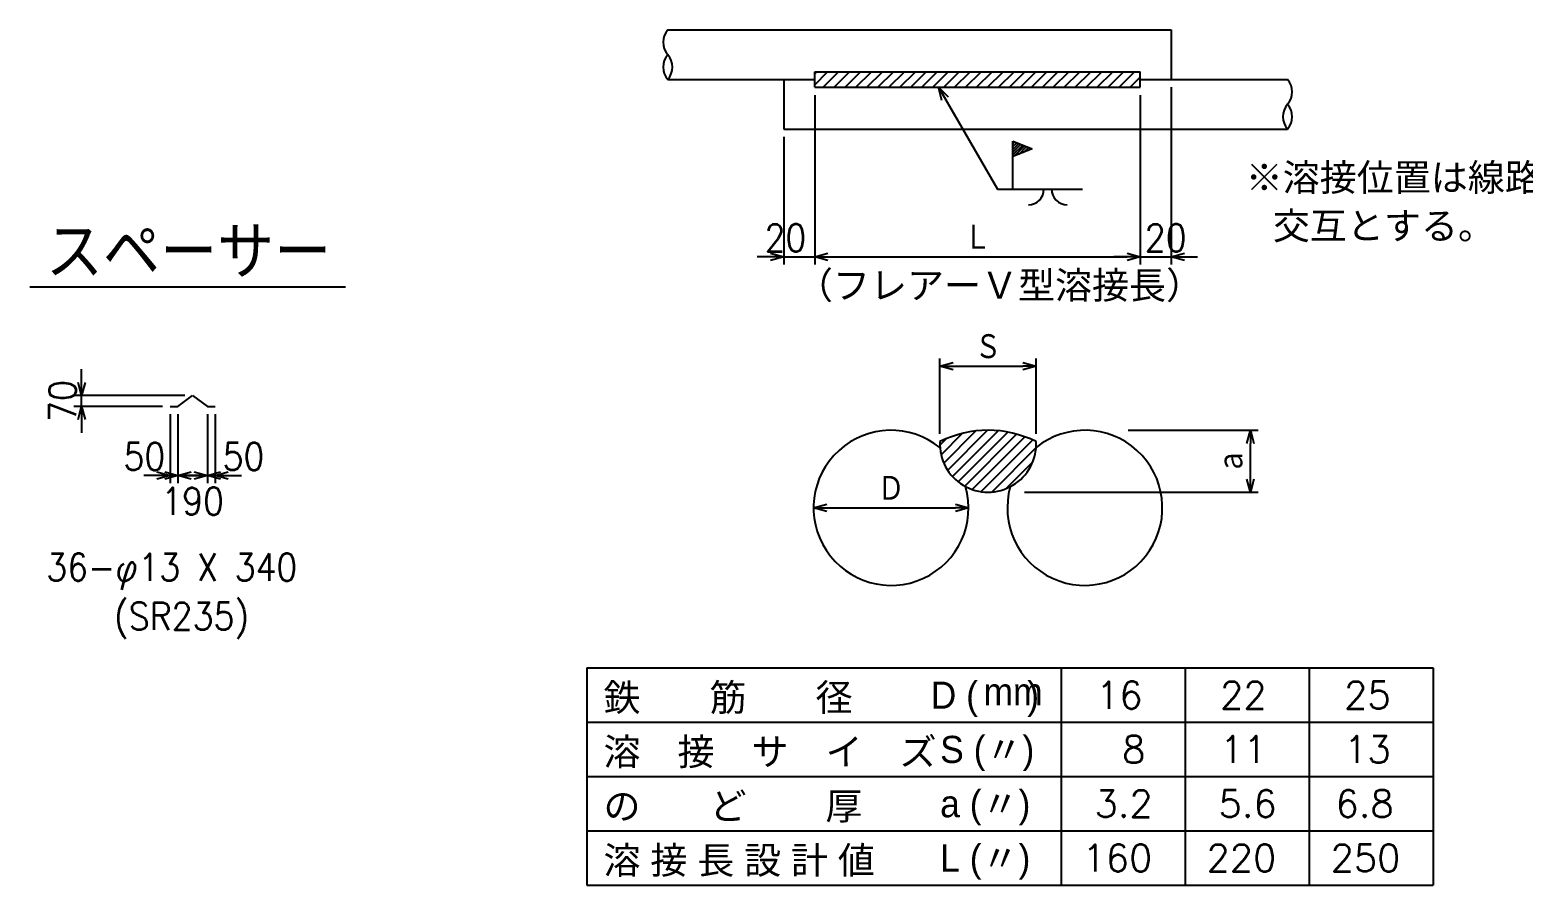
# Model space of a CAD drawing. Extents: x 92661 to 134711, y 44762 to 74462.
# Drawn here: x 116377 to 126009, y 55229 to 60743 of the extents above; entities that cross this region are included whole.
import ezdxf
from ezdxf.enums import TextEntityAlignment as Align

# ---------------------------------------------------------------- set-up
doc = ezdxf.new("R2010")
doc.units = 0
doc.header["$LTSCALE"] = 300
doc.header["$MEASUREMENT"] = 0
doc.layers.get('0').update_dxf_attribs({"linetype": 'CONTINUOUS'})
doc.layers.get('DEFPOINTS').update_dxf_attribs({"linetype": 'CONTINUOUS'})
for name, color, linetype in [('スペーサー-2', 3, 'CONTINUOUS'), ('寸法', 1, 'CONTINUOUS'), ('引き出し横', 1, 'CONTINUOUS'), ('引き出し縦', 1, 'CONTINUOUS'), ('文字', 3, 'CONTINUOUS'), ('杭主筋', 2, 'CONTINUOUS'), ('表', 1, 'CONTINUOUS'), ('記号', 2, 'CONTINUOUS'), ('鉄筋材料', 3, 'CONTINUOUS')]:
    doc.layers.add(name, color=color, linetype=linetype)
doc.styles.add('MS明朝', font='MS PMincho.ttf')
doc.styles.add('romans', font='ROMANS.shx', dxfattribs={"width": 0.9, "bigfont": 'EXTFONT.shx'})
doc.styles.add('ｽﾀｲﾙ1', font='ROMANS.shx', dxfattribs={"bigfont": 'EXTFONT.shx'})
doc.dimstyles.new('ST-50', dxfattribs={"dimscale": 50, "dimtxt": 3.5, "dimasz": 1.7, "dimexe": 1, "dimexo": 1, "dimgap": 1, "dimtad": 0, "dimdec": 0, "dimzin": 0, "dimdsep": 46, "dimtxsty": 'romans', "dimblk": 'OPEN30', "dimcen": 1, "dimdle": 3, "dimclrd": 1, "dimclre": 1, "dimclrt": 3, "dimaunit": 1, "dimadec": 0, "dimazin": 0, "dimtfac": 1, "dimtdec": 0, "dimtix": 1, "dimtmove": 2, "dimatfit": 3, "dimldrblk": 'NONE', "dimfxl": 0, "dimtvp": 0.7, "dimtolj": 1, "dimtzin": 0, "dimarcsym": 0})
doc.dimstyles.new('矢', dxfattribs={"dimscale": 50, "dimtxt": 3.5, "dimasz": 1.7, "dimexe": 1, "dimexo": 0.7, "dimgap": 0.09, "dimtad": 0, "dimdec": 0, "dimzin": 0, "dimdsep": 46, "dimtxsty": 'romans', "dimblk": 'OPEN30', "dimcen": 1, "dimdle": 1, "dimclrd": 1, "dimclre": 1, "dimclrt": 3, "dimaunit": 1, "dimadec": 0, "dimazin": 0, "dimtfac": 1, "dimtdec": 0, "dimtix": 1, "dimtmove": 2, "dimatfit": 3, "dimldrblk": 'OPEN30', "dimfxl": 0, "dimtvp": 0.7, "dimtolj": 1, "dimtzin": 0, "dimarcsym": 0})

# ---------------------------------------------------------------- blocks, each defined once
blk = doc.blocks.new('_Open30')
at = {"color": 0, "lineweight": -2}
for p, q in [((-1, 0.27), (0, 0)), ((0, 0), (-1, -0.27)), ((0, 0), (-1, 0))]:
    blk.add_line(p, q, dxfattribs=at)
blk = doc.blocks.new('*D34')
at = {"layer": 'DEFPOINTS', "color": 0, "linetype": 'Continuous'}
for p in [(123411.1, 58161.3), (124249.7, 58161.3), (122743.4, 57761.9)]:
    blk.add_point(p, dxfattribs=at)
at = {"layer": '寸法', "color": 1, "linetype": 'Continuous', "lineweight": -2}
for p, q in [((123461.1, 58161.3), (124299.7, 58161.3)), ((124249.7, 57846.9), (124249.7, 58076.3)), ((122793.4, 57761.9), (124299.7, 57761.9))]:
    blk.add_line(p, q, dxfattribs=at)
at = {"layer": '寸法', "color": 1, "linetype": 'Continuous', "lineweight": -2, "xscale": 85, "yscale": 85, "zscale": 85}
for p, rotation in [((124249.7, 58161.3), 90), ((124249.7, 57761.9), 270)]:
    blk.add_blockref('_Open30', p, dxfattribs=dict(at, rotation=rotation))
at = {"layer": '寸法', "color": 3, "linetype": 'Continuous', "insert": (124127.2, 57961.6), "char_height": 175, "attachment_point": 5, "rotation": 90, "style": 'romans'}
blk.add_mtext('\\A1;ａ', dxfattribs=at)
blk = doc.blocks.new('_None')
blk = doc.blocks.new('*D38')
at = {"layer": 'DEFPOINTS', "color": 0, "linetype": 'Continuous'}
for p in [(121432, 57661.3), (122432, 57661.3), (122432, 57661.3)]:
    blk.add_point(p, dxfattribs=at)
at = {"layer": '寸法', "color": 1, "linetype": 'Continuous', "lineweight": -2}
blk.add_line((121517, 57661.3), (122347, 57661.3), dxfattribs=at)
at = {"layer": '寸法', "color": 1, "linetype": 'Continuous', "lineweight": -2, "xscale": 85, "yscale": 85, "zscale": 85, "rotation": 180}
blk.add_blockref('_Open30', (121432, 57661.3), dxfattribs=at)
at = {"layer": '寸法', "color": 1, "linetype": 'Continuous', "lineweight": -2, "xscale": 85, "yscale": 85, "zscale": 85}
blk.add_blockref('_Open30', (122432, 57661.3), dxfattribs=at)
at = {"layer": '寸法', "color": 3, "linetype": 'Continuous', "insert": (121932, 57783.8), "char_height": 175, "attachment_point": 5, "style": 'romans'}
blk.add_mtext('\\A1;Ｄ', dxfattribs=at)
blk = doc.blocks.new('*D41')
at = {"layer": 'DEFPOINTS', "color": 0, "linetype": 'Continuous'}
for p in [(122867.8, 58574.8), (122247.3, 58088.1), (122867.8, 58088.1)]:
    blk.add_point(p, dxfattribs=at)
at = {"layer": '寸法', "color": 1, "linetype": 'Continuous', "lineweight": -2}
for p, q in [((122247.3, 58138.1), (122247.3, 58624.8)), ((122332.3, 58574.8), (122782.8, 58574.8)), ((122867.8, 58138.1), (122867.8, 58624.8))]:
    blk.add_line(p, q, dxfattribs=at)
at = {"layer": '寸法', "color": 1, "linetype": 'Continuous', "lineweight": -2, "xscale": 85, "yscale": 85, "zscale": 85, "rotation": 180}
blk.add_blockref('_Open30', (122247.3, 58574.8), dxfattribs=at)
at = {"layer": '寸法', "color": 1, "linetype": 'Continuous', "lineweight": -2, "xscale": 85, "yscale": 85, "zscale": 85}
blk.add_blockref('_Open30', (122867.8, 58574.8), dxfattribs=at)
at = {"layer": '寸法', "color": 3, "linetype": 'Continuous', "insert": (122557.6, 58697.3), "char_height": 175, "attachment_point": 5, "style": 'romans'}
blk.add_mtext('\\A1;Ｓ', dxfattribs=at)
blk = doc.blocks.new('*D43')
at = {"layer": 'DEFPOINTS', "color": 0, "linetype": 'Continuous'}
for p in [(121439.4, 60373), (123539.4, 60373), (123539.4, 59279.9)]:
    blk.add_point(p, dxfattribs=at)
at = {"layer": '寸法', "color": 1, "linetype": 'Continuous', "lineweight": -2}
for p, q in [((121439.4, 60323), (121439.4, 59229.9)), ((123539.4, 60323), (123539.4, 59229.9)), ((121524.4, 59279.9), (123454.4, 59279.9))]:
    blk.add_line(p, q, dxfattribs=at)
at = {"layer": '寸法', "color": 1, "linetype": 'Continuous', "lineweight": -2, "xscale": 85, "yscale": 85, "zscale": 85, "rotation": 180}
blk.add_blockref('_Open30', (121439.4, 59279.9), dxfattribs=at)
at = {"layer": '寸法', "color": 1, "linetype": 'Continuous', "lineweight": -2, "xscale": 85, "yscale": 85, "zscale": 85}
blk.add_blockref('_Open30', (123539.4, 59279.9), dxfattribs=at)
at = {"layer": '寸法', "color": 3, "linetype": 'Continuous', "insert": (122489.4, 59402.4), "char_height": 175, "attachment_point": 5, "style": 'romans'}
blk.add_mtext('\\A1;Ｌ', dxfattribs=at)
blk = doc.blocks.new('*D44')
at = {"layer": 'DEFPOINTS', "color": 0, "linetype": 'Continuous'}
for p in [(121439.4, 60373), (121239.4, 60103), (121439.4, 59279.9)]:
    blk.add_point(p, dxfattribs=at)
at = {"layer": '寸法', "color": 1, "linetype": 'Continuous', "lineweight": -2}
for p, q in [((121439.4, 60323), (121439.4, 59229.9)), ((121239.4, 60053), (121239.4, 59229.9)), ((121154.4, 59279.9), (121069.4, 59279.9)), ((121239.4, 59279.9), (121439.4, 59279.9)), ((121524.4, 59279.9), (121609.4, 59279.9))]:
    blk.add_line(p, q, dxfattribs=at)
at = {"layer": '寸法', "color": 1, "linetype": 'Continuous', "lineweight": -2, "xscale": 85, "yscale": 85, "zscale": 85}
blk.add_blockref('_Open30', (121239.4, 59279.9), dxfattribs=at)
at = {"layer": '寸法', "color": 1, "linetype": 'Continuous', "lineweight": -2, "xscale": 85, "yscale": 85, "zscale": 85, "rotation": 180}
blk.add_blockref('_Open30', (121439.4, 59279.9), dxfattribs=at)
at = {"layer": '寸法', "color": 3, "linetype": 'Continuous', "insert": (121250.9, 59402.4), "char_height": 175, "attachment_point": 5, "style": 'romans'}
blk.add_mtext('\\A1;20', dxfattribs=at)
blk = doc.blocks.new('*D45')
at = {"layer": 'DEFPOINTS', "color": 0, "linetype": 'Continuous'}
for p in [(123739.4, 60423), (123539.4, 60373), (123739.4, 59279.9)]:
    blk.add_point(p, dxfattribs=at)
at = {"layer": '寸法', "color": 1, "linetype": 'Continuous', "lineweight": -2}
for p, q in [((123539.4, 60323), (123539.4, 59229.9)), ((123739.4, 60373), (123739.4, 59229.9)), ((123454.4, 59279.9), (123369.4, 59279.9)), ((123539.4, 59279.9), (123739.4, 59279.9)), ((123824.4, 59279.9), (123909.4, 59279.9))]:
    blk.add_line(p, q, dxfattribs=at)
at = {"layer": '寸法', "color": 1, "linetype": 'Continuous', "lineweight": -2, "xscale": 85, "yscale": 85, "zscale": 85}
blk.add_blockref('_Open30', (123539.4, 59279.9), dxfattribs=at)
at = {"layer": '寸法', "color": 1, "linetype": 'Continuous', "lineweight": -2, "xscale": 85, "yscale": 85, "zscale": 85, "rotation": 180}
blk.add_blockref('_Open30', (123739.4, 59279.9), dxfattribs=at)
at = {"layer": '寸法', "color": 3, "linetype": 'Continuous', "insert": (123703.3, 59402.4), "char_height": 175, "attachment_point": 5, "style": 'romans'}
blk.add_mtext('\\A1;20', dxfattribs=at)
blk = doc.blocks.new('*D49')
at = {"layer": 'DEFPOINTS', "color": 0, "linetype": 'Continuous'}
for p in [(117282.2, 58315), (117332.2, 58315), (117332.2, 57870)]:
    blk.add_point(p, dxfattribs=at)
at = {"layer": '寸法', "color": 1, "linetype": 'Continuous', "lineweight": -2}
for p, q in [((117282.2, 58265), (117282.2, 57820)), ((117332.2, 58265), (117332.2, 57820)), ((117197.2, 57870), (117112.2, 57870)), ((117282.2, 57870), (117332.2, 57870)), ((117417.2, 57870), (117502.2, 57870))]:
    blk.add_line(p, q, dxfattribs=at)
at = {"layer": '寸法', "color": 1, "linetype": 'Continuous', "lineweight": -2, "xscale": 85, "yscale": 85, "zscale": 85}
blk.add_blockref('_Open30', (117282.2, 57870), dxfattribs=at)
at = {"layer": '寸法', "color": 1, "linetype": 'Continuous', "lineweight": -2, "xscale": 85, "yscale": 85, "zscale": 85, "rotation": 180}
blk.add_blockref('_Open30', (117332.2, 57870), dxfattribs=at)
at = {"layer": '寸法', "color": 3, "linetype": 'Continuous', "insert": (117116.1, 57992.5), "char_height": 175, "attachment_point": 5, "style": 'romans'}
blk.add_mtext('\\A1;50', dxfattribs=at)
blk = doc.blocks.new('*D48')
at = {"layer": 'DEFPOINTS', "color": 0, "linetype": 'Continuous'}
for p in [(117332.2, 58315), (117522.2, 58315), (117522.2, 57870)]:
    blk.add_point(p, dxfattribs=at)
at = {"layer": '寸法', "color": 1, "linetype": 'Continuous', "lineweight": -2}
for p, q in [((117332.2, 58265), (117332.2, 57820)), ((117522.2, 58265), (117522.2, 57820)), ((117247.2, 57870), (117162.2, 57870)), ((117332.2, 57870), (117522.2, 57870)), ((117607.2, 57870), (117692.2, 57870))]:
    blk.add_line(p, q, dxfattribs=at)
at = {"layer": '寸法', "color": 1, "linetype": 'Continuous', "lineweight": -2, "xscale": 85, "yscale": 85, "zscale": 85}
blk.add_blockref('_Open30', (117332.2, 57870), dxfattribs=at)
at = {"layer": '寸法', "color": 1, "linetype": 'Continuous', "lineweight": -2, "xscale": 85, "yscale": 85, "zscale": 85, "rotation": 180}
blk.add_blockref('_Open30', (117522.2, 57870), dxfattribs=at)
at = {"layer": '寸法', "color": 3, "linetype": 'Continuous', "insert": (117427.2, 57704), "char_height": 175, "attachment_point": 5, "style": 'romans'}
blk.add_mtext('\\A1;190', dxfattribs=at)
blk = doc.blocks.new('*D47')
at = {"layer": 'DEFPOINTS', "color": 0, "linetype": 'Continuous'}
for p in [(117522.2, 58315), (117572.2, 58315), (117572.2, 57870)]:
    blk.add_point(p, dxfattribs=at)
at = {"layer": '寸法', "color": 1, "linetype": 'Continuous', "lineweight": -2}
for p, q in [((117522.2, 58265), (117522.2, 57820)), ((117572.2, 58265), (117572.2, 57820)), ((117437.2, 57870), (117352.2, 57870)), ((117522.2, 57870), (117572.2, 57870)), ((117657.2, 57870), (117742.2, 57870))]:
    blk.add_line(p, q, dxfattribs=at)
at = {"layer": '寸法', "color": 1, "linetype": 'Continuous', "lineweight": -2, "xscale": 85, "yscale": 85, "zscale": 85}
blk.add_blockref('_Open30', (117522.2, 57870), dxfattribs=at)
at = {"layer": '寸法', "color": 1, "linetype": 'Continuous', "lineweight": -2, "xscale": 85, "yscale": 85, "zscale": 85, "rotation": 180}
blk.add_blockref('_Open30', (117572.2, 57870), dxfattribs=at)
at = {"layer": '寸法', "color": 3, "linetype": 'Continuous', "insert": (117755.3, 57992.5), "char_height": 175, "attachment_point": 5, "style": 'romans'}
blk.add_mtext('\\A1;50', dxfattribs=at)
blk = doc.blocks.new('*D46')
at = {"layer": 'DEFPOINTS', "color": 0, "linetype": 'Continuous'}
for p in [(116710.7, 58385), (117427.2, 58385), (117282.2, 58315)]:
    blk.add_point(p, dxfattribs=at)
at = {"layer": '寸法', "color": 1, "linetype": 'Continuous', "lineweight": -2}
for p, q in [((116710.7, 58470), (116710.7, 58555)), ((117377.2, 58385), (116660.7, 58385)), ((116710.7, 58315), (116710.7, 58385)), ((117232.2, 58315), (116660.7, 58315)), ((116710.7, 58230), (116710.7, 58145))]:
    blk.add_line(p, q, dxfattribs=at)
at = {"layer": '寸法', "color": 1, "linetype": 'Continuous', "lineweight": -2, "xscale": 85, "yscale": 85, "zscale": 85}
for p, rotation in [((116710.7, 58385), 270), ((116710.7, 58315), 90)]:
    blk.add_blockref('_Open30', p, dxfattribs=dict(at, rotation=rotation))
at = {"layer": '寸法', "color": 3, "linetype": 'Continuous', "insert": (116588.2, 58350), "char_height": 175, "attachment_point": 5, "rotation": 90, "style": 'romans'}
blk.add_mtext('\\A1;70', dxfattribs=at)

msp = doc.modelspace()

# ---------------------------------------------------------------- linework, layer by layer
at = {"layer": 'スペーサー-2', "linetype": 'Continuous'}
for p, q in [((120491.48885, 60743.00479), (123739.44385, 60743.00479)), ((123739.44385, 60743.00479), (123739.44385, 60423.00479)), ((120491.48885, 60423.00479), (121439.44385, 60423.00479)), ((121239.44385, 60423.00479), (121239.44385, 60103.00479)), ((121439.44385, 60473.00479), (123539.44385, 60473.00479)), ((121439.44385, 60373.00479), (121439.44385, 60473.00479)), ((123539.44385, 60373.00479), (123539.44385, 60473.00479)), ((123539.44385, 60423.00479), (124489.44385, 60423.00479)), ((121439.44385, 60373.00479), (123539.44385, 60373.00479)), ((121239.44385, 60103.00479), (124489.44385, 60103.00479))]:
    msp.add_line(p, q, dxfattribs=at)
at = {"layer": 'スペーサー-2', "color": 4, "linetype": 'Continuous'}
for p, q in [((121439.44385, 60389.56979), (121522.87885, 60473.00479)), ((121439.44385, 60460.27979), (121452.16885, 60473.00479)), ((121493.58885, 60373.00479), (121593.58885, 60473.00479)), ((121564.29885, 60373.00479), (121664.29885, 60473.00479)), ((121635.00885, 60373.00479), (121735.00885, 60473.00479)), ((121705.72385, 60373.00479), (121805.72385, 60473.00479)), ((121776.43385, 60373.00479), (121876.43385, 60473.00479)), ((121847.14385, 60373.00479), (121947.14385, 60473.00479)), ((121917.85385, 60373.00479), (122017.85385, 60473.00479)), ((121988.56385, 60373.00479), (122088.56385, 60473.00479)), ((122059.27385, 60373.00479), (122159.27385, 60473.00479)), ((122129.98385, 60373.00479), (122229.98385, 60473.00479)), ((122200.69885, 60373.00479), (122300.69885, 60473.00479)), ((122271.40885, 60373.00479), (122371.40885, 60473.00479)), ((122342.11885, 60373.00479), (122442.11885, 60473.00479)), ((122412.82885, 60373.00479), (122512.82885, 60473.00479)), ((122483.53885, 60373.00479), (122583.53885, 60473.00479)), ((122554.24885, 60373.00479), (122654.24885, 60473.00479)), ((122624.95885, 60373.00479), (122724.95885, 60473.00479)), ((122695.66885, 60373.00479), (122795.66885, 60473.00479)), ((122766.38385, 60373.00479), (122866.38385, 60473.00479)), ((122837.09385, 60373.00479), (122937.09385, 60473.00479)), ((122907.80385, 60373.00479), (123007.80385, 60473.00479)), ((122978.51385, 60373.00479), (123078.51385, 60473.00479)), ((123049.22385, 60373.00479), (123149.22385, 60473.00479)), ((123119.93385, 60373.00479), (123219.93385, 60473.00479)), ((123190.64385, 60373.00479), (123290.64385, 60473.00479)), ((123261.35885, 60373.00479), (123361.35885, 60473.00479)), ((123332.06885, 60373.00479), (123432.06885, 60473.00479)), ((123402.77885, 60373.00479), (123502.77885, 60473.00479)), ((123473.48885, 60373.00479), (123539.44385, 60438.95979)), ((122247.03535, 58065.62598), (122288.33535, 58106.92598)), ((122254.97535, 58002.85098), (122393.78535, 58141.66598)), ((122272.49035, 57949.66098), (122479.71535, 58156.88098)), ((122297.18535, 57903.64098), (122554.79535, 58161.25598)), ((122328.01035, 57863.75598), (122622.47035, 58158.22098)), ((122364.58035, 57829.62098), (122684.51535, 58149.55098)), ((122407.00035, 57801.32598), (122741.98535, 58136.31098)), ((122455.89535, 57779.51098), (122795.56535, 58119.18098)), ((122512.74535, 57765.65098), (122845.72035, 58098.62598)), ((122581.10035, 57763.29098), (122867.27535, 58049.46598)), ((122673.27535, 57784.76098), (122845.80535, 57957.29098))]:
    msp.add_line(p, q, dxfattribs=at)
at = {"layer": 'スペーサー-2', "color": 1, "linetype": 'Continuous'}
for centre, start, end in [((120583.15885, 60663.00479), 138.8879, 221.1121), ((120583.15885, 60503.00479), 138.8879, 221.1121), ((120399.82385, 60503.00479), 318.8879, 41.1121), ((124397.77885, 60343.00479), 318.8879, 41.1121), ((124581.10885, 60183.00479), 138.8879, 221.1121), ((124397.77885, 60183.00479), 318.8879, 41.1121)]:
    msp.add_arc(centre, 121.665, start, end, dxfattribs=at)
at = {"layer": 'スペーサー-2', "linetype": 'Continuous'}
for centre, radius, start, end in [((121931.99035, 57661.25598), 500, 50.902582102, 15.8896), ((122557.55535, 58073.01098), 310.61, 177.2205, 2.7795), ((122557.55535, 57467.10598), 694.155, 63.4525, 116.5475), ((123181.99035, 57661.25598), 500, 164.1933, 128.930764128)]:
    msp.add_arc(centre, radius, start, end, dxfattribs=at)
at = {"layer": '引き出し横', "color": 1, "linetype": 'Continuous'}
for p, q in [((122717.80385, 60025.75479), (122842.80385, 59975.75479)), ((122717.80385, 59715.75479), (122717.80385, 60025.75479)), ((122717.80385, 60008.07979), (122730.42885, 60020.70479)), ((122717.80385, 59990.39854), (122743.0601, 60015.65479)), ((122717.80385, 59972.72354), (122755.6851, 60010.60479)), ((122717.80385, 59955.04229), (122768.3101, 60005.55479)), ((122717.80385, 59937.36729), (122780.9351, 60000.49854)), ((122842.80385, 59975.75479), (122717.80385, 59925.75479)), ((122727.91635, 59929.79854), (122793.56635, 59995.44854)), ((122757.37885, 59941.58604), (122806.19135, 59990.39854)), ((122786.84135, 59953.36729), (122818.81635, 59985.34854)), ((122816.30385, 59965.15479), (122831.4476, 59980.29854)), ((122617.80385, 59715.75479), (123167.80385, 59715.75479))]:
    msp.add_line(p, q, dxfattribs=at)
at = {"layer": '引き出し横', "color": 1, "linetype": 'Continuous', "flags": 128}
msp.add_lwpolyline([(122237.79984, 60373.00479), (122617.80385, 59715.75479)], dxfattribs=at)
at = {"layer": '引き出し横', "color": 1, "linetype": 'Continuous'}
for centre, start, end in [((122817.80385, 59715.75479), 270, 0), ((123067.80385, 59715.75479), 180, 270)]:
    msp.add_arc(centre, 100, start, end, dxfattribs=at)
at = {"layer": '杭主筋', "color": 2, "linetype": 'Continuous'}
for p, q in [((117332.23807, 58314.9994), (117427.23807, 58384.9994)), ((117427.23807, 58384.9994), (117522.23807, 58314.9994)), ((117282.23807, 58314.9994), (117332.23807, 58314.9994)), ((117522.23807, 58314.9994), (117572.23807, 58314.9994))]:
    msp.add_line(p, q, dxfattribs=at)
at = {"layer": '表', "color": 3, "linetype": 'Continuous'}
for p, q in [((119969.89942, 56628.52918), (125429.33508, 56628.52918)), ((119969.89942, 56628.52918), (119969.89942, 55228.52918)), ((123029.33508, 56628.52918), (123029.33508, 55228.52918)), ((125429.33508, 56628.52918), (125429.33508, 55228.52918)), ((119969.89942, 55228.52918), (125429.33508, 55228.52918))]:
    msp.add_line(p, q, dxfattribs=at)
at = {"layer": '表', "color": 1, "linetype": 'Continuous'}
for p, q in [((123829.33508, 56628.52918), (123829.33508, 55228.52918)), ((124629.33508, 56628.52918), (124629.33508, 55228.52918)), ((119969.89942, 56278.52918), (125429.33508, 56278.52918)), ((119969.89942, 55928.52918), (125429.33508, 55928.52918)), ((119969.89942, 55578.52918), (125429.33508, 55578.52918))]:
    msp.add_line(p, q, dxfattribs=at)
at = {"layer": '記号', "linetype": 'Continuous'}
msp.add_line((118412.99475, 59084.9994), (116377.23807, 59084.9994), dxfattribs=at)

# ---------------------------------------------------------------- texts
at = {"layer": '文字', "color": 3}
for s, style, p in [('※溶接位置は線路方向で', 'MS明朝', (124219.79833, 59704.06358)), ('交互とする。', 'MS明朝', (124394.79833, 59392.44612)), ('（フレアーＶ型溶接長）', 'MS明朝', (121318.84263, 59008.88413)), ('鉄       筋       径', 'MS明朝', (120077.23971, 56351.23192)), ('D (     )', 'MS明朝', (122187.35043, 56366.02918)), ('16', 'ｽﾀｲﾙ1', (123254.33508, 56366.02918)), ('22', 'ｽﾀｲﾙ1', (124054.33508, 56366.02918)), ('25', 'ｽﾀｲﾙ1', (124854.33508, 56366.02918)), ('mm', 'MS明朝', (122528.14522, 56388.26918)), ('溶\u3000接\u3000サ\u3000イ\u3000ズ', 'MS明朝', (120077.23971, 56001.23192)), ('S (〃)', 'MS明朝', (122248.51924, 56016.02918)), ('8', 'ｽﾀｲﾙ1', (123422.23847, 56016.02918)), ('11', 'ｽﾀｲﾙ1', (124054.33508, 56016.02918)), ('13', 'ｽﾀｲﾙ1', (124854.33508, 56016.02918)), ('の       ど        厚', 'MS明朝', (120077.23971, 55651.23192)), ('a (〃)', 'MS明朝', (122248.51924, 55666.02918)), ('3.2', 'ｽﾀｲﾙ1', (123244.32888, 55666.02918)), ('5.6', 'ｽﾀｲﾙ1', (124044.32888, 55666.02918)), ('6.8', 'ｽﾀｲﾙ1', (124798.97602, 55666.02918)), ('溶 接 長 設 計 値', 'MS明朝', (120077.23971, 55301.23192)), ('L (〃)', 'MS明朝', (122248.51924, 55316.02918)), ('160', 'ｽﾀｲﾙ1', (123166.83508, 55316.02918)), ('220', 'ｽﾀｲﾙ1', (123966.83508, 55316.02918)), ('250', 'ｽﾀｲﾙ1', (124766.83508, 55316.02918))]:
    msp.add_text(s, height=175, dxfattribs=dict(at, style=style)).set_placement(p)
at = {"layer": '記号', "style": 'MS明朝', "width": 0.9}
msp.add_text('スペーサー', height=300, dxfattribs=at).set_placement((117400.89594, 59169.9994), align=Align.CENTER)
at = {"layer": '鉄筋材料', "style": 'romans', "width": 0.9}
for s, p in [('36-φ13 X 340', (116482.88025, 57191.49487)), ('(SR235)', (116920.38025, 56875.00152))]:
    msp.add_text(s, height=175, dxfattribs=at).set_placement(p)

# ---------------------------------------------------------------- dimensions: what is measured, and where the dimension line sits
at = {"layer": '寸法', "linetype": 'Continuous'}
for base, p1, p2, picture, middle in [((123739.44385, 59279.92193), (123539.44385, 60373.00479), (123739.44385, 60423.00479), '*D45', (123703.2726, 59402.42193)), ((121439.44385, 59279.92193), (121239.44385, 60103.00479), (121439.44385, 60373.00479), '*D44', (121250.93594, 59402.42193))]:
    dim = msp.add_linear_dim(base=base, p1=p1, p2=p2, text='20', dimstyle='ST-50', dxfattribs=at)
    dim.commit()
    dim.dimension.update_dxf_attribs({"geometry": picture, "text_midpoint": middle, "dimtype": 160})
for base, p1, p2, text, picture, middle in [((123539.44385, 59279.92193), (121439.44385, 60373.00479), (123539.44385, 60373.00479), 'Ｌ', '*D43', (122489.44385, 59402.42193)), ((122867.8007, 58574.78667), (122247.31076, 58088.07254), (122867.8007, 58088.07216), 'Ｓ', '*D41', (122557.55573, 58697.28667)), ((122431.99035, 57661.25598), (121431.99035, 57661.25598), (122431.99035, 57661.25598), 'Ｄ', '*D38', (121931.99035, 57783.75598))]:
    dim = msp.add_linear_dim(base=base, p1=p1, p2=p2, text=text, dimstyle='ST-50', dxfattribs=at)
    dim.commit()
    dim.dimension.update_dxf_attribs({"geometry": picture, "text_midpoint": middle})
dim = msp.add_linear_dim(base=(116710.71593, 58384.9994), p1=(117282.23807, 58314.9994), p2=(117427.23807, 58384.9994), angle=90, dimstyle='ST-50', dxfattribs=at)
dim.commit()
dim.dimension.update_dxf_attribs({"geometry": '*D46', "text_midpoint": (116588.21593, 58349.9994)})
for base, p1, p2, picture, middle in [((117332.23807, 57870.02882), (117282.23807, 58314.9994), (117332.23807, 58314.9994), '*D49', (117116.12203, 57992.52882)), ((117522.23807, 57870.02882), (117332.23807, 58314.9994), (117522.23807, 58314.9994), '*D48', (117427.23807, 57704.0126)), ((117572.23807, 57870.02882), (117522.23807, 58314.9994), (117572.23807, 58314.9994), '*D47', (117755.33399, 57992.52882))]:
    dim = msp.add_linear_dim(base=base, p1=p1, p2=p2, dimstyle='ST-50', dxfattribs=at)
    dim.commit()
    dim.dimension.update_dxf_attribs({"geometry": picture, "text_midpoint": middle, "dimtype": 160})
dim = msp.add_linear_dim(base=(124249.69535, 58161.25598), p1=(122743.39035, 57761.90098), p2=(123411.12035, 58161.25598), angle=90, text='ａ', dimstyle='ST-50', dxfattribs=at)
dim.commit()
dim.dimension.update_dxf_attribs({"geometry": '*D34', "text_midpoint": (124127.19535, 57961.57848)})

# ---------------------------------------------------------------- leaders
at = {"layer": '引き出し縦', "linetype": 'Continuous'}
msp.add_leader([(122237.79984, 60373.00479), (122344.35283, 60188.71212)], dimstyle='矢', override={"dimgap": 0.09, "dimtad": 0}, dxfattribs=at)

doc.saveas('drawing.dxf')
